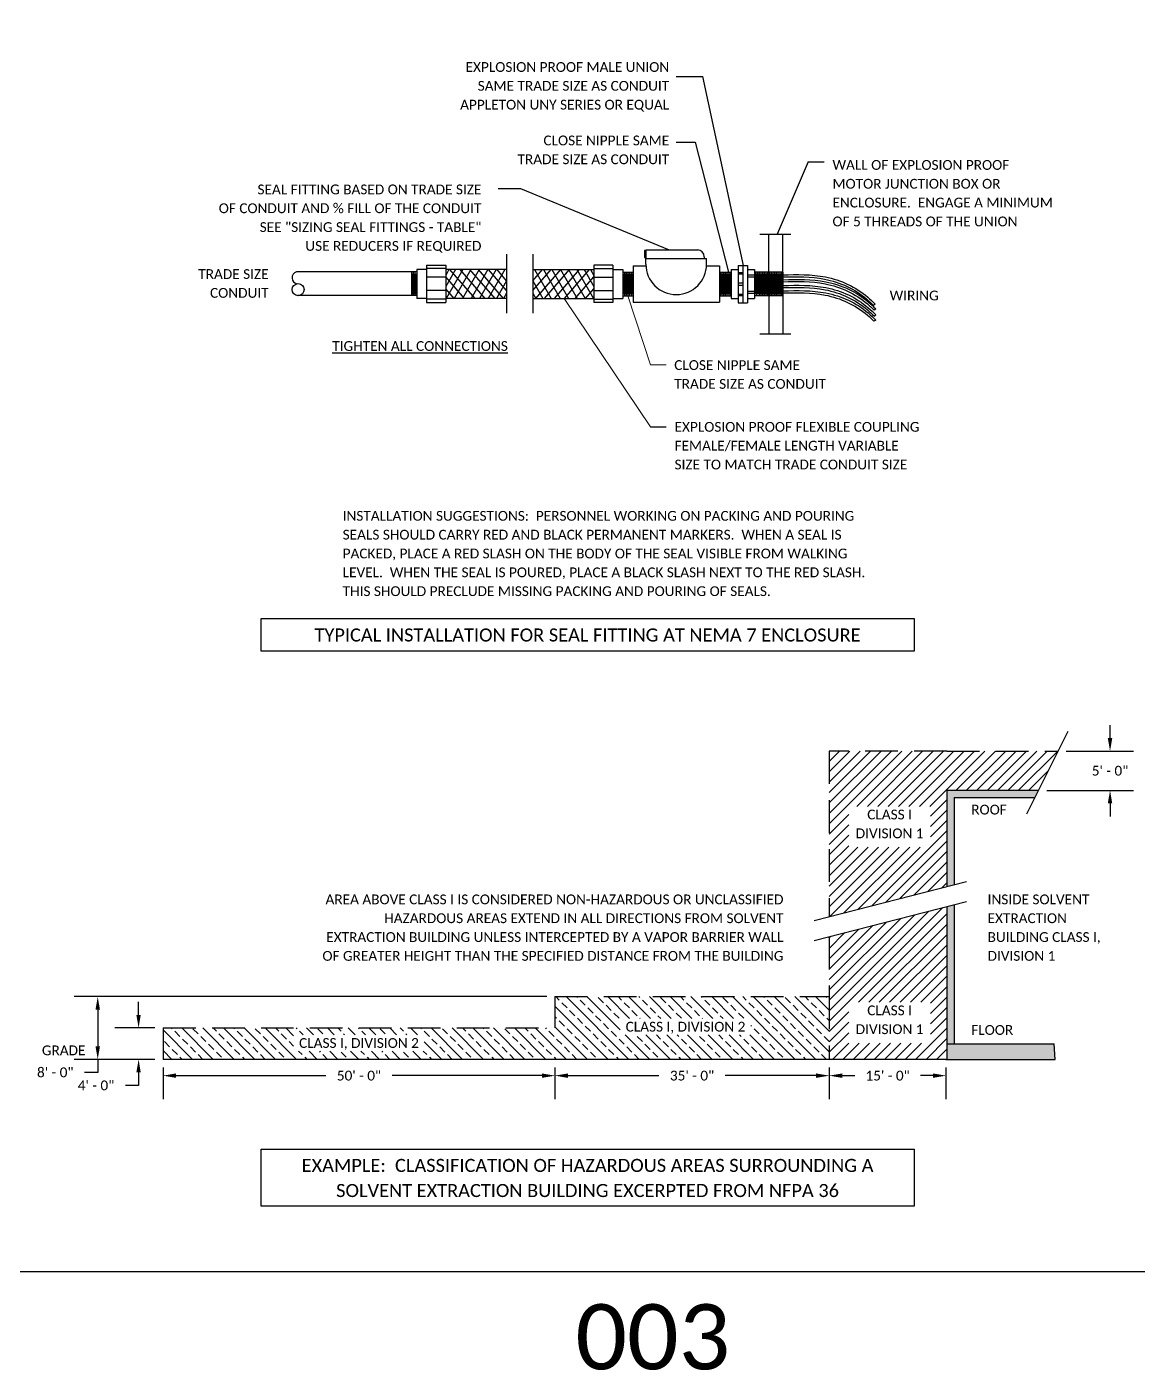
# Model space of a CAD drawing. Header units: inches. Extents: x 0 to 316, y -1 to 150.
# Drawn here: x 103.08 to 111.59, y -0.76 to 9.53 of the extents above; entities that cross this region are included whole.
import ezdxf
from ezdxf.enums import TextEntityAlignment as Align

# ---------------------------------------------------------------- set-up
doc = ezdxf.new("R2010")
doc.units = ezdxf.units.IN
doc.header["$MEASUREMENT"] = 0
doc.linetypes.add('DASHED', pattern=[0.75, 0.5, -0.25])
doc.linetypes.add('DASHED2', pattern=[0.375, 0.25, -0.125])
doc.styles.add('Calibri', font='calibri.ttf')
doc.dimstyles.get("Standard").update_dxf_attribs({"dimtxt": 0.075, "dimasz": 0.1, "dimexe": 0.18, "dimexo": 0.0625, "dimgap": 0.09, "dimtad": 0, "dimtih": 1, "dimtoh": 1, "dimdec": 4, "dimzin": 0, "dimdsep": 46, "dimtxsty": 'Calibri', "dimcen": 0.09, "dimadec": 0, "dimazin": 0, "dimtfac": 1, "dimtdec": 4, "dimtofl": 0, "dimtmove": 0, "dimatfit": 3, "dimfxl": 1, "dimtolj": 1, "dimtzin": 0, "dimarcsym": 0})
pattern_1 = [(45, (98.08969, -3.25125), (-0.03977476, 0.03977476), [])]

# ---------------------------------------------------------------- blocks, each defined once
blk = doc.blocks.new('*D46')
at = {"color": 0, "lineweight": -2, "transparency": 16777216}
for p, q in [((111.375, 4.085), (111.375, 4.185)), ((111.04, 3.985), (111.555, 3.985)), ((110.892, 3.685), (111.555, 3.685)), ((111.375, 3.585), (111.375, 3.485))]:
    blk.add_line(p, q, dxfattribs=at)
at = {"color": 0, "transparency": 16777216}
for points in [[(111.358, 4.085), (111.392, 4.085), (111.375, 3.985)], [(111.358, 3.585), (111.392, 3.585), (111.375, 3.685)]]:
    blk.add_solid(points, dxfattribs=at)
at = {"layer": 'Defpoints', "color": 0, "transparency": 16777216}
for p in [(110.977, 3.985), (110.829, 3.685), (111.375, 3.685)]:
    blk.add_point(p, dxfattribs=at)
at = {"color": 0, "transparency": 16777216, "insert": (111.375, 3.835), "char_height": 0.075, "attachment_point": 5, "style": 'Calibri'}
blk.add_mtext('\\A1;5\' - 0"', dxfattribs=at)
blk = doc.blocks.new('*D47')
at = {"color": 0, "lineweight": -2, "transparency": 16777216}
for p, q in [((104.125, 1.562), (104.125, 1.32)), ((107.125, 1.562), (107.125, 1.32)), ((104.225, 1.5), (105.371, 1.5)), ((107.025, 1.5), (105.879, 1.5))]:
    blk.add_line(p, q, dxfattribs=at)
at = {"color": 0, "transparency": 16777216}
for points in [[(104.225, 1.517), (104.225, 1.483), (104.125, 1.5)], [(107.025, 1.517), (107.025, 1.483), (107.125, 1.5)]]:
    blk.add_solid(points, dxfattribs=at)
at = {"layer": 'Defpoints', "color": 0, "transparency": 16777216}
for p in [(104.125, 1.625), (107.125, 1.625), (107.125, 1.5)]:
    blk.add_point(p, dxfattribs=at)
at = {"color": 0, "transparency": 16777216, "insert": (105.625, 1.5), "char_height": 0.075, "attachment_point": 5, "style": 'Calibri'}
blk.add_mtext('\\A1;50\' - 0"', dxfattribs=at)
blk = doc.blocks.new('*D48')
at = {"color": 0, "lineweight": -2, "transparency": 16777216}
for p, q in [((107.125, 1.562), (107.125, 1.32)), ((109.225, 1.562), (109.225, 1.32)), ((107.225, 1.5), (107.921, 1.5)), ((109.125, 1.5), (108.429, 1.5))]:
    blk.add_line(p, q, dxfattribs=at)
at = {"color": 0, "transparency": 16777216}
for points in [[(107.225, 1.517), (107.225, 1.483), (107.125, 1.5)], [(109.125, 1.517), (109.125, 1.483), (109.225, 1.5)]]:
    blk.add_solid(points, dxfattribs=at)
at = {"layer": 'Defpoints', "color": 0, "transparency": 16777216}
for p in [(107.125, 1.625), (109.225, 1.625), (109.225, 1.5)]:
    blk.add_point(p, dxfattribs=at)
at = {"color": 0, "transparency": 16777216, "insert": (108.175, 1.5), "char_height": 0.075, "attachment_point": 5, "style": 'Calibri'}
blk.add_mtext('\\A1;35\' - 0"', dxfattribs=at)
blk = doc.blocks.new('*D49')
at = {"color": 0, "lineweight": -2, "transparency": 16777216}
for p, q in [((107.062, 2.105), (103.445, 2.105)), ((103.625, 2.005), (103.625, 1.725)), ((104.062, 1.625), (103.445, 1.625)), ((103.625, 1.625), (103.625, 1.525)), ((103.625, 1.525), (103.525, 1.525))]:
    blk.add_line(p, q, dxfattribs=at)
at = {"color": 0, "transparency": 16777216}
for points in [[(103.608, 2.005), (103.642, 2.005), (103.625, 2.105)], [(103.608, 1.725), (103.642, 1.725), (103.625, 1.625)]]:
    blk.add_solid(points, dxfattribs=at)
at = {"layer": 'Defpoints', "color": 0, "transparency": 16777216}
for p in [(107.125, 2.105), (103.625, 1.625), (104.125, 1.625)]:
    blk.add_point(p, dxfattribs=at)
at = {"color": 0, "transparency": 16777216, "insert": (103.3, 1.525), "char_height": 0.075, "attachment_point": 5, "style": 'Calibri'}
blk.add_mtext('\\A1;8\' - 0"', dxfattribs=at)
blk = doc.blocks.new('*D50')
at = {"color": 0, "lineweight": -2, "transparency": 16777216}
for p, q in [((103.938, 1.965), (103.938, 2.065)), ((104.062, 1.865), (103.757, 1.865)), ((104.062, 1.625), (103.757, 1.625)), ((103.938, 1.525), (103.938, 1.425)), ((103.938, 1.425), (103.838, 1.425))]:
    blk.add_line(p, q, dxfattribs=at)
at = {"color": 0, "transparency": 16777216}
for points in [[(103.921, 1.965), (103.954, 1.965), (103.938, 1.865)], [(103.921, 1.525), (103.954, 1.525), (103.938, 1.625)]]:
    blk.add_solid(points, dxfattribs=at)
at = {"layer": 'Defpoints', "color": 0, "transparency": 16777216}
for p in [(104.125, 1.865), (103.938, 1.625), (104.125, 1.625)]:
    blk.add_point(p, dxfattribs=at)
at = {"color": 0, "transparency": 16777216, "insert": (103.612, 1.425), "char_height": 0.075, "attachment_point": 5, "style": 'Calibri'}
blk.add_mtext('\\A1;4\' - 0"', dxfattribs=at)
blk = doc.blocks.new('*D51')
at = {"color": 0, "lineweight": -2, "transparency": 16777216}
for p, q in [((109.225, 1.562), (109.225, 1.32)), ((110.119, 1.562), (110.119, 1.32)), ((109.325, 1.5), (109.42, 1.5)), ((110.019, 1.5), (109.924, 1.5))]:
    blk.add_line(p, q, dxfattribs=at)
at = {"color": 0, "transparency": 16777216}
for points in [[(109.325, 1.517), (109.325, 1.483), (109.225, 1.5)], [(110.019, 1.517), (110.019, 1.483), (110.119, 1.5)]]:
    blk.add_solid(points, dxfattribs=at)
at = {"layer": 'Defpoints', "color": 0, "transparency": 16777216}
for p in [(109.225, 1.625), (110.119, 1.625), (110.119, 1.5)]:
    blk.add_point(p, dxfattribs=at)
at = {"color": 0, "transparency": 16777216, "insert": (109.672, 1.5), "char_height": 0.075, "attachment_point": 5, "style": 'Calibri'}
blk.add_mtext('\\A1;15\' - 0"', dxfattribs=at)

msp = doc.modelspace()

# ---------------------------------------------------------------- hatches: boundary and pattern name
h = msp.add_hatch()
h.set_pattern_fill('ANSI31', color=256, scale=0.45)
h.set_pattern_definition(pattern_1)
h.paths.add_polyline_path([(109.225, 2.71743), (110.125, 2.94804), (110.125, 3.68531), (110.82904, 3.68531), (110.97926, 3.98531), (109.225, 3.98531)])
h.paths.add_polyline_path([(110, 3.5625), (110, 3.25), (109.375, 3.25), (109.375, 3.5625)])
h = msp.add_hatch(color=256)
h.dxf.hatch_style = 1
h.paths.add_polyline_path([(110.125, 2.94804), (110.18063, 2.96229), (110.18063, 3.63094), (110.80181, 3.63094), (110.82904, 3.68531), (110.125, 3.68531)])
h.paths.add_polyline_path([(110.18063, 2.80917), (110.125, 2.79491), (110.125, 1.74344), (110.18063, 1.74344)])
h = msp.add_hatch()
h.set_pattern_fill('ANSI31', color=256, scale=0.45)
h.set_pattern_definition(pattern_1)
h.paths.add_polyline_path([(110.125, 2.79491), (109.225, 2.56431), (109.225, 1.625), (110.125, 1.625)])
h.paths.add_polyline_path([(110, 1.75), (109.375, 1.75), (109.375, 2.0625), (110, 2.0625)])
h = msp.add_hatch()
h.set_pattern_fill('ANSI33', color=256, scale=0.45, angle=270)
h.set_pattern_definition([(315, (98.08969, -3.25125), (0.0795495, 0.0795495), []), (315, (98.08969, -3.3308), (0.0795495, 0.0795495), [0.05625, -0.028125])])
h.paths.add_polyline_path([(106.125, 1.8125), (106.125, 1.6875), (105.125, 1.6875), (105.125, 1.8125)])
h.paths.add_polyline_path([(109.225, 1.625), (109.225, 2.105), (107.125, 2.105), (107.125, 1.865), (104.125, 1.865), (104.125, 1.625)])
h.paths.add_polyline_path([(108.625, 1.9375), (108.625, 1.8125), (107.625, 1.8125), (107.625, 1.9375)])
h = msp.add_hatch(color=256)
h.dxf.hatch_style = 1
h.paths.add_polyline_path([(110.125, 1.74344), (110.125, 1.625), (110.95531, 1.625), (110.94656, 1.74344)])

# ---------------------------------------------------------------- linework, layer by layer
at = {"color": 7, "linetype": 'Continuous', "ltscale": 0.8}
msp.add_line((108.05228, 9.15206), (108.25736, 9.15206), dxfattribs=at)
at = {"linetype": 'Continuous', "ltscale": 0.8}
for p, q in [((108.56778, 7.70585), (108.25736, 9.15206)), ((108.05275, 8.6493), (108.19758, 8.6493)), ((108.19758, 8.6493), (108.45369, 7.65365)), ((109.06311, 8.5), (108.82649, 7.94363)), ((109.0625, 8.5), (109.1875, 8.5)), ((106.69088, 8.29325), (106.86196, 8.29325)), ((106.86196, 8.29325), (107.99942, 7.82488)), ((108.69506, 7.94363), (108.93203, 7.94363)), ((108.76264, 7.6533), (108.76264, 7.94363)), ((108.87103, 7.6533), (108.87103, 7.94363)), ((107.82259, 7.81959), (107.81154, 7.81959)), ((107.81154, 7.81959), (107.81154, 7.76508)), ((107.82259, 7.82488), (108.22077, 7.82488)), ((107.82259, 7.75912), (107.82259, 7.82488)), ((106.75567, 7.79086), (106.75567, 7.33864)), ((106.95618, 7.79086), (106.95618, 7.33864)), ((107.81154, 7.76508), (107.82276, 7.76508)), ((107.82177, 7.75912), (108.28608, 7.75912)), ((107.82177, 7.71444), (107.82177, 7.75912)), ((108.26823, 7.77208), (108.26823, 7.75912)), ((108.28608, 7.71444), (108.28608, 7.75912)), ((106.06733, 7.65537), (105.14576, 7.65537)), ((106.02631, 7.6533), (106.02631, 7.47186)), ((106.03279, 7.64034), (106.03279, 7.48482)), ((106.03927, 7.6533), (106.03927, 7.47186)), ((106.04575, 7.64034), (106.04575, 7.48482)), ((106.05223, 7.6533), (106.05223, 7.47186)), ((106.05871, 7.64034), (106.05871, 7.48482)), ((106.06733, 7.6733), (106.06733, 7.45202)), ((106.1428, 7.6733), (106.06733, 7.6733)), ((106.1428, 7.70711), (106.1428, 7.42132)), ((106.1428, 7.70711), (106.28876, 7.70711)), ((106.28877, 7.68171), (106.14306, 7.68171)), ((106.28877, 7.61494), (106.14306, 7.61494)), ((106.28876, 7.70711), (106.28876, 7.42132)), ((106.75567, 7.6733), (106.28876, 7.6733)), ((106.36389, 7.6733), (106.28876, 7.54306)), ((106.31414, 7.6733), (106.28876, 7.62931)), ((106.43281, 7.45202), (106.28876, 7.61759)), ((106.41948, 7.6733), (106.29183, 7.45202)), ((106.51349, 7.45202), (106.32097, 7.6733)), ((106.48258, 7.6733), (106.35494, 7.45202)), ((106.59113, 7.45202), (106.3986, 7.6733)), ((106.54453, 7.6733), (106.41688, 7.45202)), ((106.66651, 7.45202), (106.47399, 7.6733)), ((106.61043, 7.6733), (106.48279, 7.45202)), ((106.73276, 7.45202), (106.54023, 7.6733)), ((106.67489, 7.6733), (106.54724, 7.45202)), ((106.74278, 7.6733), (106.61513, 7.45202)), ((106.75567, 7.51233), (106.61562, 7.6733)), ((106.75567, 7.58847), (106.68186, 7.6733)), ((106.95618, 7.6733), (107.4231, 7.6733)), ((106.95618, 7.58847), (107.02999, 7.6733)), ((106.95618, 7.51233), (107.09624, 7.6733)), ((106.96908, 7.6733), (107.09673, 7.45202)), ((106.9791, 7.45202), (107.17162, 7.6733)), ((107.03697, 7.6733), (107.16462, 7.45202)), ((107.04534, 7.45202), (107.23787, 7.6733)), ((107.10142, 7.6733), (107.22907, 7.45202)), ((107.12073, 7.45202), (107.31325, 7.6733)), ((107.16733, 7.6733), (107.29498, 7.45202)), ((107.19836, 7.45202), (107.39088, 7.6733)), ((107.22927, 7.6733), (107.35692, 7.45202)), ((107.27904, 7.45202), (107.4231, 7.61759)), ((107.29238, 7.6733), (107.42003, 7.45202)), ((107.34796, 7.6733), (107.4231, 7.54306)), ((107.39772, 7.6733), (107.4231, 7.62931)), ((107.42308, 7.68171), (107.5688, 7.68171)), ((107.42308, 7.61494), (107.5688, 7.61494)), ((107.4231, 7.70711), (107.4231, 7.42132)), ((107.56905, 7.70711), (107.4231, 7.70711)), ((107.56905, 7.70711), (107.56905, 7.42132)), ((107.56905, 7.6733), (107.64452, 7.6733)), ((107.64452, 7.6733), (107.64452, 7.45202)), ((107.64452, 7.6533), (107.72344, 7.6533)), ((107.651, 7.64034), (107.651, 7.48482)), ((107.65748, 7.6533), (107.65748, 7.47186)), ((107.66396, 7.64034), (107.66396, 7.48482)), ((107.67044, 7.6533), (107.67044, 7.47186)), ((107.67692, 7.64034), (107.67692, 7.48482)), ((107.6834, 7.6533), (107.6834, 7.47186)), ((107.68988, 7.64034), (107.68988, 7.48482)), ((107.69636, 7.6533), (107.69636, 7.47186)), ((107.70369, 7.64034), (107.70369, 7.48482)), ((107.71017, 7.6533), (107.71017, 7.47186)), ((107.71665, 7.64034), (107.71665, 7.48482)), ((107.72344, 7.70148), (107.72344, 7.42312)), ((107.72344, 7.70148), (107.82177, 7.70148)), ((108.28608, 7.70148), (108.3844, 7.70148)), ((108.3844, 7.70148), (108.3844, 7.42312)), ((108.3844, 7.6533), (108.47524, 7.6533)), ((108.39041, 7.6533), (108.39041, 7.47186)), ((108.39689, 7.64034), (108.39689, 7.48482)), ((108.40337, 7.6533), (108.40337, 7.47186)), ((108.40985, 7.64034), (108.40985, 7.48482)), ((108.41633, 7.6533), (108.41633, 7.47186)), ((108.42281, 7.64034), (108.42281, 7.48482)), ((108.42929, 7.6533), (108.42929, 7.47186)), ((108.43577, 7.64034), (108.43577, 7.48482)), ((108.44225, 7.6533), (108.44225, 7.47186)), ((108.44957, 7.64034), (108.44957, 7.48482)), ((108.45605, 7.6533), (108.45605, 7.47186)), ((108.46253, 7.64034), (108.46253, 7.48482)), ((108.46901, 7.6533), (108.46901, 7.47186)), ((108.4752, 7.6733), (108.52823, 7.6733)), ((108.47524, 7.6733), (108.47524, 7.45202)), ((108.52823, 7.70585), (108.6007, 7.70585)), ((108.52823, 7.70585), (108.52823, 7.41936)), ((108.52823, 7.65198), (108.56461, 7.65198)), ((108.52823, 7.64124), (108.56461, 7.64124)), ((108.56461, 7.70585), (108.56461, 7.41936)), ((108.6007, 7.70585), (108.6007, 7.41936)), ((108.6007, 7.6733), (108.65372, 7.6733)), ((108.6007, 7.63272), (108.65372, 7.63272)), ((108.6007, 7.61791), (108.65372, 7.61791)), ((108.65372, 7.6733), (108.65372, 7.45202)), ((108.87115, 7.6533), (108.65372, 7.6533)), ((108.66241, 7.6533), (108.66241, 7.48482)), ((108.66889, 7.64034), (108.66889, 7.47186)), ((108.67537, 7.6533), (108.67537, 7.48482)), ((108.68178, 7.64034), (108.68178, 7.48482)), ((108.68821, 7.6533), (108.68821, 7.47186)), ((108.69469, 7.64034), (108.69469, 7.48482)), ((108.70117, 7.6533), (108.70117, 7.47186)), ((108.70765, 7.64034), (108.70765, 7.48482)), ((108.71413, 7.6533), (108.71413, 7.47186)), ((108.72061, 7.64034), (108.72061, 7.48482)), ((108.72709, 7.6533), (108.72709, 7.47186)), ((108.73357, 7.64034), (108.73357, 7.48482)), ((108.74005, 7.6533), (108.74005, 7.47186)), ((108.74653, 7.64034), (108.74653, 7.48482)), ((108.75301, 7.6533), (108.75301, 7.47186)), ((108.76102, 7.64034), (108.76102, 7.48482)), ((108.76264, 7.6533), (108.76264, 7.47186)), ((108.87115, 7.6533), (108.87115, 7.47186)), ((106.28877, 7.51344), (106.14306, 7.51344)), ((106.35373, 7.45202), (106.28876, 7.52669)), ((106.75567, 7.58646), (106.67812, 7.45202)), ((106.95618, 7.58646), (107.03373, 7.45202)), ((107.35813, 7.45202), (107.4231, 7.52669)), ((107.42308, 7.51344), (107.5688, 7.51344)), ((108.52823, 7.57149), (108.56461, 7.57149)), ((108.52823, 7.55384), (108.56461, 7.55384)), ((106.06733, 7.47391), (105.15332, 7.47391)), ((106.1428, 7.45202), (106.06733, 7.45202)), ((106.1428, 7.42132), (106.28876, 7.42132)), ((106.28877, 7.44672), (106.14306, 7.44672)), ((106.75567, 7.45202), (106.28876, 7.45202)), ((106.75567, 7.49294), (106.73207, 7.45202)), ((106.95618, 7.49294), (106.97978, 7.45202)), ((106.95618, 7.45202), (107.4231, 7.45202)), ((107.42308, 7.44672), (107.5688, 7.44672)), ((107.56905, 7.42132), (107.4231, 7.42132)), ((107.56905, 7.45202), (107.64452, 7.45202)), ((107.64452, 7.47184), (107.72344, 7.47184)), ((107.72344, 7.42312), (108.3844, 7.42312)), ((108.3844, 7.47184), (108.47524, 7.47184)), ((108.4752, 7.45202), (108.52823, 7.45202)), ((108.52823, 7.48409), (108.56461, 7.48409)), ((108.52823, 7.47526), (108.56461, 7.47526)), ((108.52823, 7.41936), (108.6007, 7.41936)), ((108.6007, 7.50765), (108.65372, 7.50765)), ((108.6007, 7.49284), (108.65372, 7.49284)), ((108.6007, 7.45202), (108.65372, 7.45202)), ((108.87115, 7.47186), (108.65372, 7.47186)), ((108.76264, 7.47186), (108.76264, 7.18046)), ((108.87103, 7.47186), (108.87103, 7.18046)), ((109.57724, 7.40833), (109.56453, 7.39895)), ((109.58132, 7.37098), (109.56832, 7.36271)), ((109.58245, 7.32713), (109.5708, 7.31549)), ((109.58132, 7.28665), (109.56782, 7.27766)), ((108.69506, 7.18046), (108.93203, 7.18046))]:
    msp.add_line(p, q, dxfattribs=at)
at = {"color": 254, "linetype": 'Continuous', "ltscale": 0.8}
for p, q in [((108.76808, 7.6533), (108.76808, 7.47186)), ((108.77456, 7.64034), (108.77456, 7.48482)), ((108.78104, 7.6533), (108.78104, 7.47186)), ((108.78752, 7.64034), (108.78752, 7.48482)), ((108.794, 7.6533), (108.794, 7.47186)), ((108.80048, 7.64034), (108.80048, 7.48482)), ((108.80696, 7.6533), (108.80696, 7.47186)), ((108.81344, 7.64034), (108.81344, 7.48482)), ((108.81992, 7.6533), (108.81992, 7.47186)), ((108.8264, 7.64034), (108.8264, 7.48482)), ((108.83288, 7.6533), (108.83288, 7.47186)), ((108.83964, 7.64034), (108.83964, 7.48482)), ((108.84612, 7.6533), (108.84612, 7.47186)), ((108.8526, 7.64034), (108.8526, 7.48482)), ((108.85908, 7.6533), (108.85908, 7.47186)), ((108.86556, 7.64034), (108.86556, 7.48482))]:
    msp.add_line(p, q, dxfattribs=at)
at = {"lineweight": 9}
for p, q in [((107.19682, 7.45202), (107.85718, 6.47022)), ((107.68281, 7.47176), (107.8579, 6.9441)), ((107.8579, 6.9441), (107.97697, 6.9441)), ((104.125, 1.865), (104.125, 1.745))]:
    msp.add_line(p, q, dxfattribs=at)
for p, q in [((107.85718, 6.47022), (107.97729, 6.47022)), ((110.73875, 3.505), (111.05563, 4.13781)), ((110.125, 3.68531), (110.125, 2.94804)), ((110.125, 3.68531), (110.82904, 3.68531)), ((110.18063, 3.63094), (110.18063, 2.96229)), ((110.18063, 3.63094), (110.80181, 3.63094)), ((109.11062, 2.68812), (110.27656, 2.98687)), ((109.11062, 2.535), (110.27656, 2.83375)), ((110.125, 2.79491), (110.125, 1.625)), ((110.18063, 2.80917), (110.18063, 1.74344)), ((110.125, 1.74344), (110.94656, 1.74344)), ((110.95531, 1.625), (110.94656, 1.74344)), ((110.125, 1.625), (104.125, 1.625)), ((110.11875, 1.625), (110.125, 1.625)), ((110.125, 1.625), (110.95531, 1.625))]:
    msp.add_line(p, q)
at = {"linetype": 'DASHED2'}
for p, q in [((109.225, 3.98531), (109.225, 2.71743)), ((110.125, 3.98531), (109.225, 3.98531)), ((110.125, 3.98531), (110.97719, 3.98531)), ((109.225, 2.56431), (109.225, 2.105)), ((107.125, 2.105), (107.125, 1.865)), ((107.125, 2.105), (109.225, 2.105)), ((109.225, 2.105), (109.225, 1.625)), ((104.125, 1.865), (107.125, 1.865))]:
    msp.add_line(p, q, dxfattribs=at)
at = {"linetype": 'DASHED'}
msp.add_line((104.125, 1.865), (104.125, 1.625), dxfattribs=at)
at = {"ltscale": 0.25}
msp.add_lwpolyline([(93, 0), (123, 0), (123, 21), (93, 21)], close=True, dxfattribs=at)
for points in [[(104.875, 5), (109.875, 5), (109.875, 4.75), (104.875, 4.75)], [(104.875, 0.9375), (109.875, 0.9375), (109.875, 0.5), (104.875, 0.5)]]:
    msp.add_lwpolyline(points, close=True)
at = {"linetype": 'Continuous', "ltscale": 0.8}
msp.add_circle((105.1588, 7.51995), 0.04636, dxfattribs=at)
for centre, radius, start, end in [((108.2155, 7.77175), 0.05274, 0.364008, 88.567493), ((105.1588, 7.61088), 0.04636, 106.329158, 258.707911), ((108.05392, 7.71444), 0.23215, 180, 0)]:
    msp.add_arc(centre, radius, start, end, dxfattribs=at)
for points, knots in [([(108.87115, 7.63303), (108.98009, 7.63577), (109.20906, 7.64073), (109.45469, 7.52975), (109.5586, 7.42726), (109.57743, 7.40868)], [0.05268625, 0.05268625, 0.05268625, 0.05268625, 3.18888609, 6.64630396, 7.41157058, 7.41157058, 7.41157058, 7.41157058]), ([(108.87115, 7.61717), (108.97795, 7.61984), (109.2047, 7.62379), (109.44537, 7.51505), (109.54789, 7.41545), (109.5646, 7.399)], [0.11422002, 0.11422002, 0.11422002, 0.11422002, 3.18888609, 6.64630396, 7.32462312, 7.32462312, 7.32462312, 7.32462312]), ([(108.87115, 7.59629), (108.98145, 7.59907), (109.21183, 7.60469), (109.45876, 7.49312), (109.56267, 7.39062), (109.58151, 7.37205)], [0.01358335, 0.01358335, 0.01358335, 0.01358335, 3.18888609, 6.64630396, 7.41157058, 7.41157058, 7.41157058, 7.41157058]), ([(108.87115, 7.58043), (108.97931, 7.58316), (109.20747, 7.58774), (109.44929, 7.47849), (109.55173, 7.37904), (109.56832, 7.36271)], [0.07511655, 0.07511655, 0.07511655, 0.07511655, 3.18888609, 6.64630396, 7.31978567, 7.31978567, 7.31978567, 7.31978567]), ([(108.87115, 7.55151), (108.98145, 7.5543), (109.21183, 7.55991), (109.45876, 7.44834), (109.56267, 7.34584), (109.58151, 7.32727)], [0.01358335, 0.01358335, 0.01358335, 0.01358335, 3.18888609, 6.64630396, 7.41157058, 7.41157058, 7.41157058, 7.41157058]), ([(108.87115, 7.53566), (108.97931, 7.53838), (109.20747, 7.54296), (109.45041, 7.4332), (109.55339, 7.33265), (109.5708, 7.31549)], [0.07511655, 0.07511655, 0.07511655, 0.07511655, 3.18888609, 6.64630396, 7.35338816, 7.35338816, 7.35338816, 7.35338816]), ([(108.87115, 7.5108), (108.98145, 7.51359), (109.21183, 7.5192), (109.45876, 7.40763), (109.56267, 7.30514), (109.58151, 7.28656)], [0.01358335, 0.01358335, 0.01358335, 0.01358335, 3.18888609, 6.64630396, 7.41157058, 7.41157058, 7.41157058, 7.41157058]), ([(108.87115, 7.49495), (108.97931, 7.49767), (109.20747, 7.50226), (109.44908, 7.39309), (109.55142, 7.29386), (109.56786, 7.27768)], [0.07511655, 0.07511655, 0.07511655, 0.07511655, 3.18888609, 6.64630396, 7.3135596, 7.3135596, 7.3135596, 7.3135596])]:
    msp.add_open_spline(points, degree=3, knots=knots, dxfattribs=at)

# ---------------------------------------------------------------- texts
at = {"style": 'Calibri'}
for s, p in [('EXPLOSION PROOF MALE UNION', (108, 9.1875)), ('SAME TRADE SIZE AS CONDUIT', (108, 9.04327)), ('APPLETON UNY SERIES OR EQUAL', (108, 8.89904)), ('CLOSE NIPPLE SAME', (108, 8.625)), ('TRADE SIZE AS CONDUIT', (108, 8.48077)), ('SEAL FITTING BASED ON TRADE SIZE', (106.5625, 8.25)), ('OF CONDUIT AND %%% FILL OF THE CONDUIT', (106.5625, 8.10577)), ('SEE "SIZING SEAL FITTINGS - TABLE"', (106.5625, 7.96154)), ('USE REDUCERS IF REQUIRED', (106.5625, 7.81731)), ('TRADE SIZE', (104.93322, 7.60182)), ('CONDUIT', (104.93322, 7.45759)), ('AREA ABOVE CLASS I IS CONSIDERED NON-HAZARDOUS OR UNCLASSIFIED', (108.875, 2.8125)), ('HAZARDOUS AREAS EXTEND IN ALL DIRECTIONS FROM SOLVENT', (108.875, 2.66827)), ('EXTRACTION BUILDING UNLESS INTERCEPTED BY A VAPOR BARRIER WALL', (108.875, 2.52404)), ('OF GREATER HEIGHT THAN THE SPECIFIED DISTANCE FROM THE BUILDING', (108.875, 2.37981)), ('GRADE', (103.53125, 1.65625))]:
    msp.add_text(s, height=0.075, dxfattribs=at).set_placement(p, align=Align.RIGHT)
for s, p in [('WALL OF EXPLOSION PROOF', (109.25, 8.4375)), ('MOTOR JUNCTION BOX OR', (109.25, 8.29327)), ('ENCLOSURE.  ENGAGE A MINIMUM', (109.25, 8.14904)), ('OF 5 THREADS OF THE UNION', (109.25, 8.00481)), ('WIRING', (109.6875, 7.4375)), ('%%UTIGHTEN ALL CONNECTIONS', (105.42043, 7.05066)), ('CLOSE NIPPLE SAME', (108.03868, 6.90476)), ('TRADE SIZE AS CONDUIT', (108.03868, 6.76053)), ('EXPLOSION PROOF FLEXIBLE COUPLING', (108.04103, 6.43153)), ('FEMALE/FEMALE LENGTH VARIABLE', (108.04103, 6.2873)), ('SIZE TO MATCH TRADE CONDUIT SIZE', (108.04103, 6.14307)), ('INSTALLATION SUGGESTIONS:  PERSONNEL WORKING ON PACKING AND POURING', (105.5, 5.75)), ('SEALS SHOULD CARRY RED AND BLACK PERMANENT MARKERS.  WHEN A SEAL IS', (105.5, 5.60577)), ('PACKED, PLACE A RED SLASH ON THE BODY OF THE SEAL VISIBLE FROM WALKING', (105.5, 5.46154)), ('LEVEL.  WHEN THE SEAL IS POURED, PLACE A BLACK SLASH NEXT TO THE RED SLASH.', (105.5, 5.31731)), ('THIS SHOULD PRECLUDE MISSING PACKING AND POURING OF SEALS.', (105.5, 5.17308)), ('ROOF', (110.3125, 3.5)), ('INSIDE SOLVENT', (110.4375, 2.8125)), ('EXTRACTION', (110.4375, 2.66827)), ('BUILDING CLASS I,', (110.4375, 2.52404)), ('DIVISION 1', (110.4375, 2.37981)), ('FLOOR', (110.3125, 1.8125))]:
    msp.add_text(s, height=0.075, dxfattribs=at).set_placement(p)
for s, height, p in [('TYPICAL INSTALLATION FOR SEAL FITTING AT NEMA 7 ENCLOSURE', 0.1, (107.375, 4.875)), ('CLASS I', 0.075, (109.6875, 3.5)), ('DIVISION 1', 0.075, (109.6875, 3.35577)), ('CLASS I', 0.075, (109.6875, 2)), ('CLASS I, DIVISION 2', 0.075, (108.125, 1.875)), ('DIVISION 1', 0.075, (109.6875, 1.85577)), ('CLASS I, DIVISION 2', 0.075, (105.625, 1.75)), ('EXAMPLE:  CLASSIFICATION OF HAZARDOUS AREAS SURROUNDING A', 0.1, (107.375, 0.8125)), ('SOLVENT EXTRACTION BUILDING EXCERPTED FROM NFPA 36', 0.1, (107.375, 0.62019)), ('003', 0.5, (107.875, -0.5))]:
    msp.add_text(s, height=height, dxfattribs=at).set_placement(p, align=Align.MIDDLE_CENTER)

# ---------------------------------------------------------------- dimensions: what is measured, and where the dimension line sits
for base, p1, p2, text, picture, middle in [((111.375, 3.68531), (110.97719, 3.98531), (110.82904, 3.68531), '5\' - 0"', '*D46', (111.375, 3.83531)), ((103.625, 1.625), (107.125, 2.105), (104.125, 1.625), '8\' - 0"', '*D49', (103.30043, 1.525)), ((103.9375, 1.625), (104.125, 1.865), (104.125, 1.625), '4\' - 0"', '*D50', (103.61195, 1.425))]:
    dim = msp.add_linear_dim(base=base, p1=p1, p2=p2, angle=90, text=text, dimstyle='Standard')
    dim.commit()
    dim.dimension.update_dxf_attribs({"geometry": picture, "text_midpoint": middle})
for base, p1, p2, text, picture, middle in [((107.125, 1.5), (104.125, 1.625), (107.125, 1.625), '50\' - 0"', '*D47', (105.625, 1.5)), ((109.225, 1.5), (107.125, 1.625), (109.225, 1.625), '35\' - 0"', '*D48', (108.175, 1.5)), ((110.11875, 1.5), (109.225, 1.625), (110.11875, 1.625), '15\' - 0"', '*D51', (109.67188, 1.5))]:
    dim = msp.add_linear_dim(base=base, p1=p1, p2=p2, text=text, dimstyle='Standard')
    dim.commit()
    dim.dimension.update_dxf_attribs({"geometry": picture, "text_midpoint": middle})

doc.saveas('drawing.dxf')
